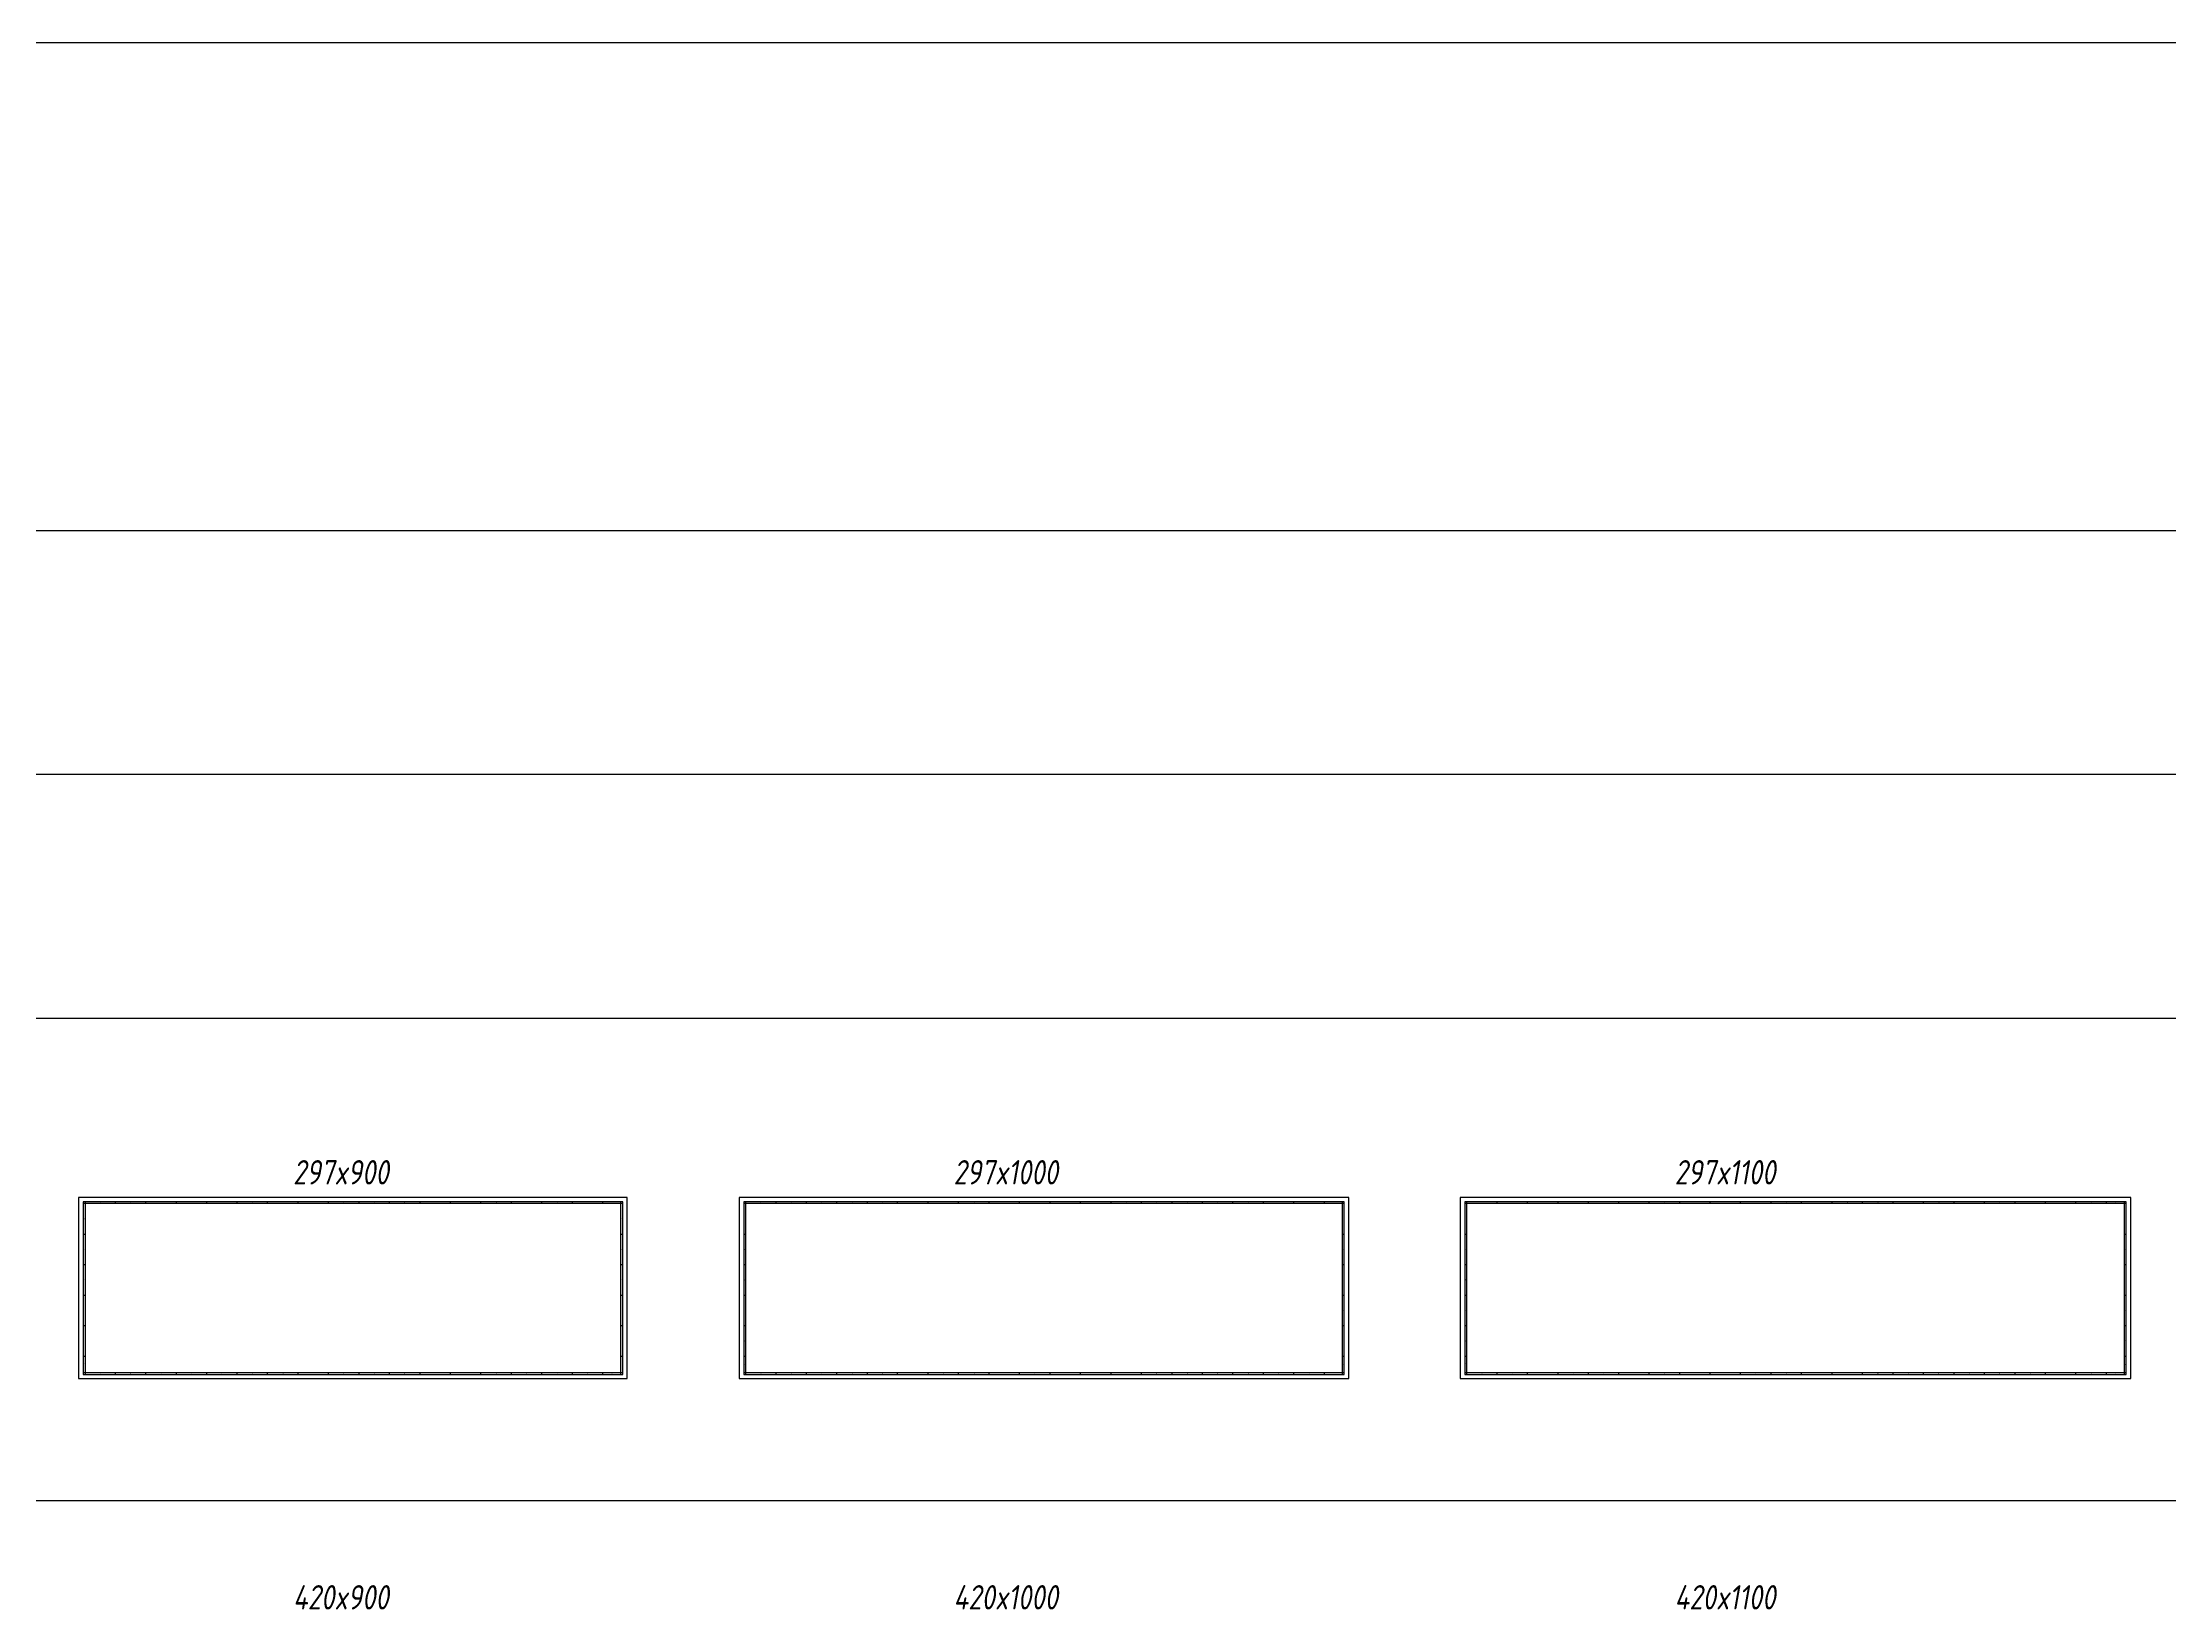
# Paper-space layout 'Layout1' of a CAD drawing. Extents: x 1062 to 21562, y 6 to 13651.
# Drawn here: x 7223 to 10712, y 11082 to 13651 of the extents above; entities that cross this region are included whole.
import ezdxf
from ezdxf.enums import TextEntityAlignment as Align

# ---------------------------------------------------------------- set-up
doc = ezdxf.new("R2010")
doc.units = 0
doc.header["$MEASUREMENT"] = 0
for name, color, linetype in [('FS_CIENKA', 4, 'Continuous'), ('FS_Opis', 6, 'Continuous'), ('FS_RAMKA', 7, 'Continuous')]:
    doc.layers.add(name, color=color, linetype=linetype)
doc.styles.add('KB 1_200', font='isocpeur.ttf', dxfattribs={"width": 0.8, "height": 48})
doc.styles.add('KB tabelka 21', font='isocpeur.ttf', dxfattribs={"height": 15})

# ---------------------------------------------------------------- blocks, each defined once
blk = doc.blocks.new('-RAMKA_297x900')
at = {"layer": 'FS_RAMKA', "color": 5}
for p, q in [((4425, 1400), (0, 1400)), ((15, 1415), (15, 0)), ((265, 1400), (265, 1415)), ((515, 1400), (515, 1415)), ((765, 1400), (765, 1415)), ((1015, 1400), (1015, 1415)), ((1262.5, 1400), (1262.5, 1415)), ((1512.5, 1400), (1512.5, 1415)), ((1762.5, 1400), (1762.5, 1415)), ((2012.5, 1400), (2012.5, 1415)), ((2262.5, 1400), (2262.5, 1415)), ((2512.5, 1400), (2512.5, 1415)), ((2762.5, 1400), (2762.5, 1415)), ((3012.5, 1400), (3012.5, 1415)), ((3262.5, 1400), (3262.5, 1415)), ((3512.5, 1400), (3512.5, 1415)), ((3762.5, 1400), (3762.5, 1415)), ((4012.5, 1400), (4012.5, 1415)), ((4262.5, 1400), (4262.5, 1415)), ((4410, 0), (4410, 1415)), ((0, 1150), (15, 1150)), ((4410, 1150), (4425, 1150)), ((0, 900), (15, 900)), ((4410, 900), (4425, 900)), ((0, 650), (15, 650)), ((4410, 650), (4425, 650)), ((0, 400), (15, 400)), ((4410, 400), (4425, 400)), ((0, 150), (15, 150)), ((0, 15), (4425, 15)), ((265, 0), (265, 15)), ((515, 0), (515, 15)), ((765, 0), (765, 15)), ((1015, 0), (1015, 15)), ((1262.5, 0), (1262.5, 15)), ((1512.5, 0), (1512.5, 15)), ((1762.5, 0), (1762.5, 15)), ((2012.5, 0), (2012.5, 15)), ((2262.5, 0), (2262.5, 15)), ((2512.5, 0), (2512.5, 15)), ((2762.5, 0), (2762.5, 15)), ((3012.5, 0), (3012.5, 15)), ((3262.5, 0), (3262.5, 15)), ((3512.5, 0), (3512.5, 15)), ((3762.5, 0), (3762.5, 15)), ((4012.5, 0), (4012.5, 15)), ((4262.5, 0), (4262.5, 15)), ((4410, 150), (4425, 150))]:
    blk.add_line(p, q, dxfattribs=at)
at = {"layer": 'FS_RAMKA'}
blk.add_lwpolyline([(-37.5, 1450), (-37.5, -35), (4462.5, -35), (4462.5, 1450)], close=True, dxfattribs=at)
at = {"layer": 'FS_RAMKA', "color": 5}
blk.add_lwpolyline([(0, 1415), (0, 0), (4425, 0), (4425, 1415)], close=True, dxfattribs=at)
at = {"layer": 'FS_RAMKA', "color": 5, "style": 'KB tabelka 21'}
for s, p in [('A', (140, 1407.5)), ('B', (390, 1407.5)), ('C', (640, 1407.5)), ('D', (890, 1407.5)), ('E', (1137.5, 1407.5)), ('F', (1387.5, 1407.5)), ('G', (1637.5, 1407.5)), ('H', (1887.5, 1407.5)), ('I', (2137.5, 1407.5)), ('J', (2387.5, 1407.5)), ('K', (2637.5, 1407.5)), ('L', (2887.5, 1407.5)), ('M', (3137.5, 1407.5)), ('N', (3387.5, 1407.5)), ('O', (3637.5, 1407.5)), ('P', (3887.5, 1407.5)), ('Q', (4137.5, 1407.5)), ('R', (4336.2, 1407.5)), ('1', (7.5, 1275)), ('1', (4417.5, 1275)), ('2', (7.5, 1025)), ('2', (4417.5, 1025)), ('3', (7.5, 775)), ('3', (4417.5, 775)), ('4', (7.5, 525)), ('4', (4417.5, 525)), ('5', (7.5, 275)), ('5', (4417.5, 275)), ('6', (7.5, 82.5)), ('A', (140, 7.5)), ('B', (390, 7.5)), ('C', (640, 7.5)), ('D', (890, 7.5)), ('E', (1137.5, 7.5)), ('F', (1387.5, 7.5)), ('G', (1637.5, 7.5)), ('H', (1887.5, 7.5)), ('I', (2137.5, 7.5)), ('J', (2387.5, 7.5)), ('K', (2637.5, 7.5)), ('L', (2887.5, 7.5)), ('M', (3137.5, 7.5)), ('N', (3387.5, 7.5)), ('O', (3637.5, 7.5)), ('P', (3887.5, 7.5)), ('Q', (4137.5, 7.5)), ('R', (4336.2, 7.5)), ('6', (4417.5, 82.5))]:
    blk.add_text(s, height=8, dxfattribs=at).set_placement(p, align=Align.MIDDLE_CENTER)
blk = doc.blocks.new('-RAMKA_297x1000')
at = {"layer": 'FS_RAMKA', "color": 5}
for p, q in [((4925, 1400), (0, 1400)), ((15, 1415), (15, 0)), ((265, 1400), (265, 1415)), ((515, 1400), (515, 1415)), ((765, 1400), (765, 1415)), ((1015, 1400), (1015, 1415)), ((1262.5, 1400), (1262.5, 1415)), ((1512.5, 1400), (1512.5, 1415)), ((1762.5, 1400), (1762.5, 1415)), ((2012.5, 1400), (2012.5, 1415)), ((2262.5, 1400), (2262.5, 1415)), ((2512.5, 1400), (2512.5, 1415)), ((2762.5, 1400), (2762.5, 1415)), ((3012.5, 1400), (3012.5, 1415)), ((3262.5, 1400), (3262.5, 1415)), ((3512.5, 1400), (3512.5, 1415)), ((3762.5, 1400), (3762.5, 1415)), ((4012.5, 1400), (4012.5, 1415)), ((4262.5, 1400), (4262.5, 1415)), ((4512.5, 1400), (4512.5, 1415)), ((4762.5, 1400), (4762.5, 1415)), ((4910, 0), (4910, 1415)), ((0, 1150), (15, 1150)), ((4910, 1150), (4925, 1150)), ((0, 900), (15, 900)), ((4910, 900), (4925, 900)), ((0, 650), (15, 650)), ((4910, 650), (4925, 650)), ((0, 400), (15, 400)), ((4910, 400), (4925, 400)), ((0, 150), (15, 150)), ((0, 15), (4925, 15)), ((265, 0), (265, 15)), ((515, 0), (515, 15)), ((765, 0), (765, 15)), ((1015, 0), (1015, 15)), ((1262.5, 0), (1262.5, 15)), ((1512.5, 0), (1512.5, 15)), ((1762.5, 0), (1762.5, 15)), ((2012.5, 0), (2012.5, 15)), ((2262.5, 0), (2262.5, 15)), ((2512.5, 0), (2512.5, 15)), ((2762.5, 0), (2762.5, 15)), ((3012.5, 0), (3012.5, 15)), ((3262.5, 0), (3262.5, 15)), ((3512.5, 0), (3512.5, 15)), ((3762.5, 0), (3762.5, 15)), ((4012.5, 0), (4012.5, 15)), ((4262.5, 0), (4262.5, 15)), ((4512.5, 0), (4512.5, 15)), ((4762.5, 0), (4762.5, 15)), ((4910, 150), (4925, 150))]:
    blk.add_line(p, q, dxfattribs=at)
at = {"layer": 'FS_RAMKA'}
blk.add_lwpolyline([(-37.5, 1450), (-37.5, -35), (4962.5, -35), (4962.5, 1450)], close=True, dxfattribs=at)
at = {"layer": 'FS_RAMKA', "color": 5}
blk.add_lwpolyline([(0, 1415), (0, 0), (4925, 0), (4925, 1415)], close=True, dxfattribs=at)
at = {"layer": 'FS_RAMKA', "color": 5, "style": 'KB tabelka 21'}
for s, p in [('A', (140, 1407.5)), ('B', (390, 1407.5)), ('C', (640, 1407.5)), ('D', (890, 1407.5)), ('E', (1137.5, 1407.5)), ('F', (1387.5, 1407.5)), ('G', (1637.5, 1407.5)), ('H', (1887.5, 1407.5)), ('I', (2137.5, 1407.5)), ('J', (2387.5, 1407.5)), ('K', (2637.5, 1407.5)), ('L', (2887.5, 1407.5)), ('M', (3137.5, 1407.5)), ('N', (3387.5, 1407.5)), ('O', (3637.5, 1407.5)), ('P', (3887.5, 1407.5)), ('Q', (4137.5, 1407.5)), ('R', (4387.5, 1407.5)), ('S', (4637.5, 1407.5)), ('T', (4836.2, 1407.5)), ('1', (7.5, 1275)), ('1', (4917.5, 1275)), ('2', (7.5, 1025)), ('2', (4917.5, 1025)), ('3', (7.5, 775)), ('3', (4917.5, 775)), ('4', (7.5, 525)), ('4', (4917.5, 525)), ('5', (7.5, 275)), ('5', (4917.5, 275)), ('6', (7.5, 82.5)), ('A', (140, 7.5)), ('B', (390, 7.5)), ('C', (640, 7.5)), ('D', (890, 7.5)), ('E', (1137.5, 7.5)), ('F', (1387.5, 7.5)), ('G', (1637.5, 7.5)), ('H', (1887.5, 7.5)), ('I', (2137.5, 7.5)), ('J', (2387.5, 7.5)), ('K', (2637.5, 7.5)), ('L', (2887.5, 7.5)), ('M', (3137.5, 7.5)), ('N', (3387.5, 7.5)), ('O', (3637.5, 7.5)), ('P', (3887.5, 7.5)), ('Q', (4137.5, 7.5)), ('R', (4387.5, 7.5)), ('S', (4637.5, 7.5)), ('T', (4836.2, 7.5)), ('6', (4917.5, 82.5))]:
    blk.add_text(s, height=8, dxfattribs=at).set_placement(p, align=Align.MIDDLE_CENTER)
blk = doc.blocks.new('-RAMKA_297X1100')
at = {"layer": 'FS_RAMKA', "color": 5}
for p, q in [((5425, 1400), (0, 1400)), ((15, 1415), (15, 0)), ((265, 1400), (265, 1415)), ((515, 1400), (515, 1415)), ((765, 1400), (765, 1415)), ((1015, 1400), (1015, 1415)), ((1262.5, 1400), (1262.5, 1415)), ((1512.5, 1400), (1512.5, 1415)), ((1762.5, 1400), (1762.5, 1415)), ((2012.5, 1400), (2012.5, 1415)), ((2262.5, 1400), (2262.5, 1415)), ((2512.5, 1400), (2512.5, 1415)), ((2762.5, 1400), (2762.5, 1415)), ((3012.5, 1400), (3012.5, 1415)), ((3262.5, 1400), (3262.5, 1415)), ((3512.5, 1400), (3512.5, 1415)), ((3762.5, 1400), (3762.5, 1415)), ((4012.5, 1400), (4012.5, 1415)), ((4262.5, 1400), (4262.5, 1415)), ((4512.5, 1400), (4512.5, 1415)), ((4762.5, 1400), (4762.5, 1415)), ((5012.5, 1400), (5012.5, 1415)), ((5262.5, 1400), (5262.5, 1415)), ((5410, 0), (5410, 1415)), ((0, 1150), (15, 1150)), ((5410, 1150), (5425, 1150)), ((0, 900), (15, 900)), ((5410, 900), (5425, 900)), ((0, 650), (15, 650)), ((5410, 650), (5425, 650)), ((0, 400), (15, 400)), ((5410, 400), (5425, 400)), ((0, 150), (15, 150)), ((0, 15), (5425, 15)), ((265, 0), (265, 15)), ((515, 0), (515, 15)), ((765, 0), (765, 15)), ((1015, 0), (1015, 15)), ((1262.5, 0), (1262.5, 15)), ((1512.5, 0), (1512.5, 15)), ((1762.5, 0), (1762.5, 15)), ((2012.5, 0), (2012.5, 15)), ((2262.5, 0), (2262.5, 15)), ((2512.5, 0), (2512.5, 15)), ((2762.5, 0), (2762.5, 15)), ((3012.5, 0), (3012.5, 15)), ((3262.5, 0), (3262.5, 15)), ((3512.5, 0), (3512.5, 15)), ((3762.5, 0), (3762.5, 15)), ((4012.5, 0), (4012.5, 15)), ((4262.5, 0), (4262.5, 15)), ((4512.5, 0), (4512.5, 15)), ((4762.5, 0), (4762.5, 15)), ((5012.5, 0), (5012.5, 15)), ((5262.5, 0), (5262.5, 15)), ((5410, 150), (5425, 150))]:
    blk.add_line(p, q, dxfattribs=at)
at = {"layer": 'FS_RAMKA'}
blk.add_lwpolyline([(-37.5, 1450), (-37.5, -35), (5462.5, -35), (5462.5, 1450)], close=True, dxfattribs=at)
at = {"layer": 'FS_RAMKA', "color": 5}
blk.add_lwpolyline([(0, 1415), (0, 0), (5425, 0), (5425, 1415)], close=True, dxfattribs=at)
at = {"layer": 'FS_RAMKA', "color": 5, "style": 'KB tabelka 21'}
for s, p in [('A', (140, 1407.5)), ('B', (390, 1407.5)), ('C', (640, 1407.5)), ('D', (890, 1407.5)), ('E', (1137.5, 1407.5)), ('F', (1387.5, 1407.5)), ('G', (1637.5, 1407.5)), ('H', (1887.5, 1407.5)), ('I', (2137.5, 1407.5)), ('J', (2387.5, 1407.5)), ('K', (2637.5, 1407.5)), ('L', (2887.5, 1407.5)), ('M', (3137.5, 1407.5)), ('N', (3387.5, 1407.5)), ('O', (3637.5, 1407.5)), ('P', (3887.5, 1407.5)), ('Q', (4137.5, 1407.5)), ('R', (4387.5, 1407.5)), ('S', (4637.5, 1407.5)), ('T', (4887.5, 1407.5)), ('U', (5137.5, 1407.5)), ('V', (5336.2, 1407.5)), ('1', (7.5, 1275)), ('1', (5417.5, 1275)), ('2', (7.5, 1025)), ('2', (5417.5, 1025)), ('3', (7.5, 775)), ('3', (5417.5, 775)), ('4', (7.5, 525)), ('4', (5417.5, 525)), ('5', (7.5, 275)), ('5', (5417.5, 275)), ('6', (7.5, 82.5)), ('A', (140, 7.5)), ('B', (390, 7.5)), ('C', (640, 7.5)), ('D', (890, 7.5)), ('E', (1137.5, 7.5)), ('F', (1387.5, 7.5)), ('G', (1637.5, 7.5)), ('H', (1887.5, 7.5)), ('I', (2137.5, 7.5)), ('J', (2387.5, 7.5)), ('K', (2637.5, 7.5)), ('L', (2887.5, 7.5)), ('M', (3137.5, 7.5)), ('N', (3387.5, 7.5)), ('O', (3637.5, 7.5)), ('P', (3887.5, 7.5)), ('Q', (4137.5, 7.5)), ('R', (4387.5, 7.5)), ('S', (4637.5, 7.5)), ('T', (4887.5, 7.5)), ('U', (5137.5, 7.5)), ('V', (5336.2, 7.5)), ('6', (5417.5, 82.5))]:
    blk.add_text(s, height=8, dxfattribs=at).set_placement(p, align=Align.MIDDLE_CENTER)

psp = doc.layouts.get("Layout1")

# ---------------------------------------------------------------- linework, layer by layer
at = {"layer": 'FS_CIENKA'}
psp.add_line((1062.4, 11260.2), (21562.4, 11260.2), dxfattribs=at)
at = {"layer": 'FS_RAMKA'}
for points in [[(2062.4, 13651.3), (21562.4, 13651.3)], [(2062.4, 12851.3), (18062.4, 12851.3)], [(2062.4, 12451.3), (18062.4, 12451.3)], [(1062.4, 12051.3), (21562.4, 12051.3)]]:
    psp.add_lwpolyline(points, dxfattribs=at)

# ---------------------------------------------------------------- block references
at = {"layer": 'FS_RAMKA', "xscale": 0.2, "yscale": 0.2, "zscale": 0.2}
for name, p in [('-RAMKA_297x900', (7289.7, 11467.2)), ('-RAMKA_297x1000', (8373.1, 11467.2)), ('-RAMKA_297X1100', (9555.8, 11467.2))]:
    psp.add_blockref(name, p, dxfattribs=at)

# ---------------------------------------------------------------- texts
at = {"layer": 'FS_Opis', "color": 1, "ltscale": 3, "style": 'KB 1_200', "oblique": 10, "width": 0.8}
for s, p in [('297x900', (7634, 11778.6)), ('297x1000', (8717.3, 11778.6)), ('297x1100', (9900, 11778.6)), ('420x900', (7634, 11081.6)), ('420x1000', (8717.3, 11081.6)), ('420x1100', (9900, 11081.6))]:
    psp.add_text(s, height=40, dxfattribs=at).set_placement(p)

doc.saveas('drawing.dxf')
